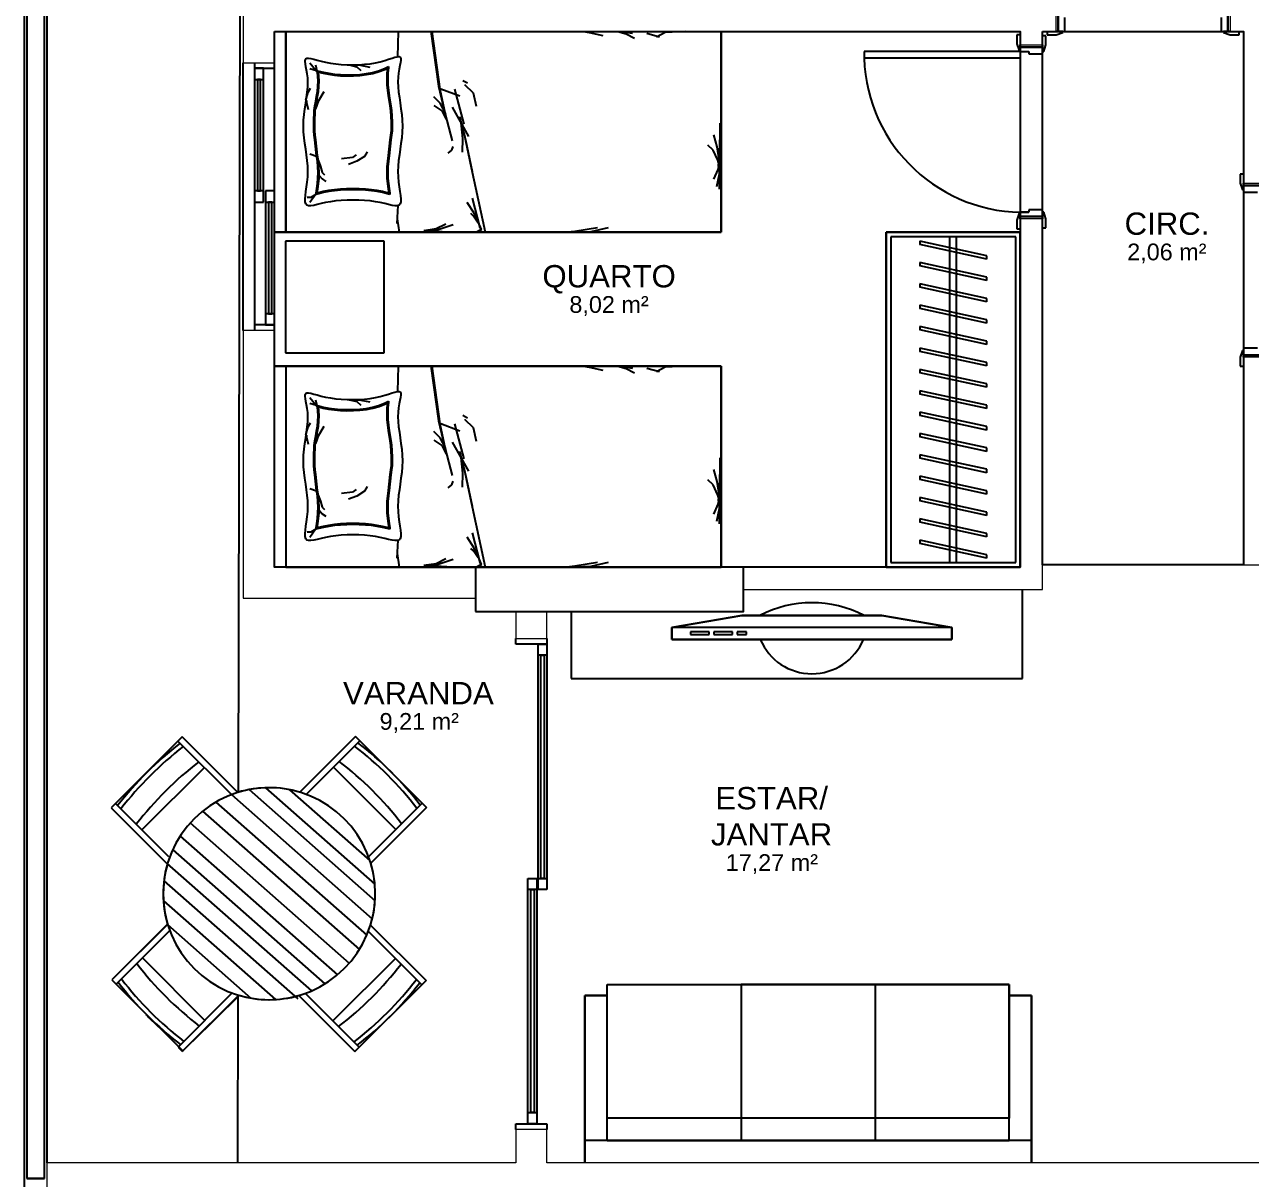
# Model space of a CAD drawing. Header units: centimetres. Extents: x -10.6 to 24.4, y 0 to 16.9.
# Drawn here: x 0 to 5.49, y 8.37 to 13.54 of the extents above; entities that cross this region are included whole.
import ezdxf

# ---------------------------------------------------------------- set-up
doc = ezdxf.new("R2010")
doc.units = ezdxf.units.CM
for name, color, linetype in [('LANG-CAMA', 9, 'Continuous'), ('LANG-PAREDE', 3, 'Continuous'), ('LANG-PILAR', 31, 'Continuous')]:
    doc.layers.add(name, color=color, linetype=linetype)
doc.styles.add('Arial', font='arial.ttf', dxfattribs={"height": 7.5})
doc.styles.add('Arial_1', font='arial.ttf', dxfattribs={"height": 10})

msp = doc.modelspace()

# ---------------------------------------------------------------- linework, layer by layer
for p, q in [((0, 1), (0, 15.74)), ((0.01, 15.73), (0.01, 8.37)), ((0.09, 8.37), (0.09, 15.65)), ((0.1, 15.64), (0.1, 8.44)), ((0.9693, 15.64), (0.9572, 10.1003)), ((4.63, 13.61), (4.63, 13.51)), ((4.63, 13.51), (4.63, 13.61)), ((4.66, 13.51), (4.66, 13.572)), ((5.36, 13.572), (5.36, 13.51)), ((5.39, 13.51), (5.39, 13.61)), ((5.39, 13.61), (5.39, 13.51)), ((1.17, 13.51), (1.17, 12.61)), ((1.6721, 13.3967), (1.6756, 13.51)), ((1.8194, 13.51), (1.8537, 13.2646)), ((1.8243, 13.51), (1.8603, 13.2514)), ((2.5029, 13.51), (2.5295, 13.505)), ((2.6574, 13.51), (2.6945, 13.4999)), ((2.6726, 13.51), (2.7231, 13.5016)), ((2.9618, 13.51), (2.8689, 13.505)), ((3.12, 13.51), (3.12, 12.61)), ((3.12, 12.61), (3.12, 13.51)), ((3.12, 12.61), (3.12, 13.51)), ((4.58, 13.51), (4.58, 13.495)), ((4.65, 13.51), (4.62, 13.51)), ((4.62, 13.51), (4.63, 13.51)), ((4.63, 13.51), (4.66, 13.51)), ((4.65, 13.505), (4.65, 13.51)), ((5.36, 13.51), (5.39, 13.51)), ((5.4, 13.51), (5.37, 13.51)), ((5.37, 13.51), (5.37, 13.505)), ((5.39, 13.51), (5.4, 13.51)), ((5.44, 13.495), (5.44, 13.51)), ((2.5295, 13.505), (2.5901, 13.4915)), ((2.6945, 13.4999), (2.7315, 13.4797)), ((2.7867, 13.5016), (2.8439, 13.4864)), ((2.8689, 13.505), (2.8301, 13.4848)), ((4.46, 13.495), (4.445, 13.495)), ((4.445, 13.495), (4.445, 13.455)), ((4.445, 13.455), (4.455, 13.425)), ((4.575, 13.49), (4.56, 13.49)), ((4.575, 13.45), (4.575, 13.49)), ((4.58, 13.495), (4.62, 13.495)), ((4.62, 13.495), (4.65, 13.505)), ((5.37, 13.505), (5.4, 13.495)), ((5.4, 13.495), (5.44, 13.495)), ((3.76, 13.42), (3.76, 13.39)), ((4.46, 13.42), (3.76, 13.42)), ((4.455, 13.425), (4.46, 13.425)), ((4.46, 13.425), (4.46, 13.45)), ((4.46, 13.45), (4.46, 13.44)), ((4.46, 13.44), (4.46, 13.42)), ((4.56, 13.44), (4.46, 13.44)), ((4.46, 13.44), (4.56, 13.44)), ((4.46, 13.42), (4.46, 13.39)), ((4.46, 13.42), (4.498, 13.42)), ((4.498, 13.42), (4.498, 13.41)), ((4.498, 13.41), (4.56, 13.41)), ((4.56, 13.45), (4.56, 13.42)), ((4.56, 13.44), (4.56, 13.45)), ((4.56, 13.41), (4.56, 13.44)), ((4.56, 13.42), (4.565, 13.42)), ((4.565, 13.42), (4.575, 13.45)), ((0.98, 12.17), (0.98, 13.37)), ((1.03, 13.37), (1.03, 13.345)), ((1.07, 13.345), (1.03, 13.345)), ((1.03, 13.345), (1.03, 13.295)), ((1.03, 13.345), (1.12, 13.345)), ((1.07, 13.295), (1.07, 13.345)), ((1.12, 13.345), (1.12, 13.37)), ((1.12, 12.795), (1.12, 13.345)), ((1.2568, 13.3747), (1.257, 13.3825)), ((1.2582, 13.3644), (1.2568, 13.3747)), ((1.257, 13.3825), (1.2595, 13.3876)), ((1.2607, 13.3517), (1.2582, 13.3644)), ((1.2595, 13.3876), (1.2646, 13.3901)), ((1.2637, 13.337), (1.2607, 13.3517)), ((1.2646, 13.3901), (1.2725, 13.3902)), ((1.2725, 13.3902), (1.283, 13.3884)), ((1.3114, 13.3281), (1.2783, 13.3684)), ((1.283, 13.3884), (1.296, 13.3851)), ((1.296, 13.3851), (1.3113, 13.381)), ((1.3122, 13.3261), (1.3042, 13.3583)), ((1.3113, 13.381), (1.3289, 13.3763)), ((1.3289, 13.3763), (1.3486, 13.3717)), ((1.3486, 13.3717), (1.3703, 13.3675)), ((1.3703, 13.3675), (1.3938, 13.3642)), ((1.3938, 13.3642), (1.4187, 13.3619)), ((1.4187, 13.3619), (1.4446, 13.3605)), ((1.4446, 13.3605), (1.471, 13.3602)), ((1.4537, 13.3598), (1.4969, 13.3598)), ((1.4552, 13.3598), (1.4883, 13.3511)), ((1.471, 13.3602), (1.4974, 13.3608)), ((1.4883, 13.3511), (1.507, 13.3353)), ((1.4969, 13.3598), (1.5472, 13.3497)), ((1.4974, 13.3608), (1.5233, 13.3626)), ((1.5233, 13.3626), (1.5482, 13.3654)), ((1.5482, 13.3654), (1.5717, 13.3692)), ((1.5717, 13.3692), (1.5934, 13.3741)), ((1.5862, 13.3341), (1.6116, 13.3439)), ((1.5934, 13.3741), (1.6131, 13.3796)), ((1.6116, 13.3439), (1.6308, 13.3531)), ((1.6131, 13.3796), (1.6307, 13.3851)), ((1.6134, 13.3397), (1.6252, 13.3453)), ((1.6252, 13.3453), (1.623, 13.3229)), ((1.63, 13.3469), (1.6276, 13.3226)), ((1.6308, 13.3531), (1.63, 13.3469)), ((1.6307, 13.3851), (1.646, 13.3901)), ((1.646, 13.3901), (1.659, 13.3941)), ((1.659, 13.3941), (1.6695, 13.3966)), ((1.6695, 13.3966), (1.6774, 13.3969)), ((1.6774, 13.3969), (1.6825, 13.3946)), ((1.6813, 13.3568), (1.6783, 13.3412)), ((1.6838, 13.3701), (1.6813, 13.3568)), ((1.6825, 13.3946), (1.685, 13.3893)), ((1.6852, 13.3811), (1.6838, 13.3701)), ((1.685, 13.3893), (1.6852, 13.3811)), ((4.46, 13.39), (3.76, 13.39)), ((1.03, 13.295), (1.07, 13.295)), ((1.03, 13.295), (1.03, 12.795)), ((1.043, 13.295), (1.043, 12.795)), ((1.057, 13.295), (1.043, 13.295)), ((1.057, 12.795), (1.057, 13.295)), ((1.07, 12.795), (1.07, 13.295)), ((1.2665, 13.3203), (1.2637, 13.337)), ((1.2687, 13.3018), (1.2665, 13.3203)), ((1.2695, 13.2817), (1.2687, 13.3018)), ((1.3085, 13.3339), (1.2783, 13.3425)), ((1.311, 13.3337), (1.3178, 13.3319)), ((1.3118, 13.3294), (1.311, 13.3337)), ((1.3143, 13.3092), (1.3122, 13.3261)), ((1.3154, 13.2869), (1.3143, 13.3092)), ((1.3167, 13.3274), (1.338, 13.3224)), ((1.3189, 13.3096), (1.3167, 13.3274)), ((1.3178, 13.3319), (1.339, 13.3269)), ((1.3199, 13.2869), (1.3189, 13.3096)), ((1.338, 13.3224), (1.362, 13.3178)), ((1.339, 13.3269), (1.3628, 13.3223)), ((1.362, 13.3178), (1.3881, 13.3142)), ((1.3628, 13.3223), (1.3886, 13.3187)), ((1.3881, 13.3142), (1.4155, 13.3117)), ((1.3886, 13.3187), (1.4158, 13.3163)), ((1.4155, 13.3117), (1.4439, 13.3106)), ((1.4158, 13.3163), (1.4439, 13.3152)), ((1.4439, 13.3152), (1.4727, 13.3154)), ((1.4439, 13.3106), (1.4728, 13.3109)), ((1.4727, 13.3154), (1.5016, 13.3173)), ((1.4728, 13.3109), (1.5021, 13.3127)), ((1.5016, 13.3173), (1.5305, 13.3208)), ((1.5021, 13.3127), (1.5312, 13.3163)), ((1.5305, 13.3208), (1.5588, 13.3264)), ((1.5312, 13.3163), (1.5599, 13.3219)), ((1.5588, 13.3264), (1.5862, 13.3341)), ((1.5599, 13.3219), (1.5877, 13.3297)), ((1.5877, 13.3297), (1.6134, 13.3397)), ((1.623, 13.3229), (1.6221, 13.297)), ((1.6221, 13.297), (1.6231, 13.2708)), ((1.6276, 13.3226), (1.6266, 13.297)), ((1.6266, 13.297), (1.6276, 13.2712)), ((1.6733, 13.3043), (1.6725, 13.2835)), ((1.6755, 13.3236), (1.6733, 13.3043)), ((1.6783, 13.3412), (1.6755, 13.3236)), ((1.9639, 13.2908), (1.9841, 13.2791)), ((1.2596, 13.2016), (1.2711, 13.2376)), ((1.2632, 13.2137), (1.2664, 13.2375)), ((1.2664, 13.2375), (1.2687, 13.2602)), ((1.2687, 13.2602), (1.2695, 13.2817)), ((1.2711, 13.2376), (1.2812, 13.2563)), ((1.3083, 13.2191), (1.3118, 13.2413)), ((1.3118, 13.2413), (1.3143, 13.264)), ((1.3129, 13.2184), (1.3163, 13.2407)), ((1.3143, 13.264), (1.3154, 13.2869)), ((1.3163, 13.2407), (1.3189, 13.2636)), ((1.3186, 13.2002), (1.3416, 13.2405)), ((1.3189, 13.2636), (1.3199, 13.2869)), ((1.6231, 13.2708), (1.6256, 13.2456)), ((1.6256, 13.2456), (1.6291, 13.2214)), ((1.6276, 13.2712), (1.6302, 13.2461)), ((1.6302, 13.2461), (1.6336, 13.2221)), ((1.6725, 13.2835), (1.6733, 13.2614)), ((1.6733, 13.2614), (1.6756, 13.2382)), ((1.6756, 13.2382), (1.6788, 13.2141)), ((1.8537, 13.2646), (1.8867, 13.1259)), ((1.8603, 13.2514), (1.8845, 13.1391)), ((1.8643, 13.2531), (1.9499, 13.2209)), ((1.9263, 13.2515), (1.9682, 13.0951)), ((1.9707, 13.2723), (2.0094, 13.2353)), ((2.0094, 13.2353), (2.0229, 13.1747)), ((1.2558, 13.1637), (1.2595, 13.189)), ((1.2595, 13.189), (1.2632, 13.2137)), ((1.2625, 13.2002), (1.2625, 13.1916)), ((1.2625, 13.1916), (1.2697, 13.16)), ((1.301, 13.176), (1.3046, 13.1974)), ((1.3042, 13.1628), (1.3186, 13.2002)), ((1.3046, 13.1974), (1.3083, 13.2191)), ((1.3055, 13.1753), (1.3091, 13.1966)), ((1.3091, 13.1966), (1.3129, 13.2184)), ((1.6291, 13.2214), (1.6365, 13.1761)), ((1.6336, 13.2221), (1.641, 13.1767)), ((1.6788, 13.2141), (1.6825, 13.1893)), ((1.6825, 13.1893), (1.6862, 13.1638)), ((1.8612, 13.1882), (1.8326, 13.2168)), ((1.8865, 13.1411), (1.8612, 13.1882)), ((1.2502, 13.1118), (1.2525, 13.1379)), ((1.2525, 13.1379), (1.2558, 13.1637)), ((1.2959, 13.1041), (1.298, 13.1552)), ((1.298, 13.1552), (1.301, 13.176)), ((1.3005, 13.1038), (1.3025, 13.1547)), ((1.3025, 13.1547), (1.3055, 13.1753)), ((1.6365, 13.1761), (1.6395, 13.1549)), ((1.6395, 13.1549), (1.6415, 13.1039)), ((1.641, 13.1767), (1.644, 13.1555)), ((1.644, 13.1555), (1.6461, 13.1042)), ((1.6862, 13.1638), (1.6895, 13.1379)), ((1.6895, 13.1379), (1.6918, 13.1118)), ((1.8713, 13.1545), (1.8343, 13.1781)), ((1.8898, 13.1175), (1.8713, 13.1545)), ((1.8845, 13.1391), (1.9153, 13.0202)), ((1.9153, 13.1702), (1.9886, 13.0395)), ((1.9484, 13.1292), (1.9748, 13.0235)), ((1.2494, 13.0856), (1.2502, 13.1118)), ((1.2502, 13.0594), (1.2494, 13.0856)), ((1.2952, 13.0847), (1.2959, 13.1041)), ((1.2959, 13.0652), (1.2952, 13.0847)), ((1.2998, 13.0847), (1.3005, 13.1038)), ((1.3005, 13.0655), (1.2998, 13.0847)), ((1.6415, 13.1039), (1.6422, 13.0847)), ((1.6422, 13.0847), (1.6415, 13.0655)), ((1.6461, 13.1042), (1.6468, 13.0847)), ((1.6468, 13.0847), (1.6461, 13.0652)), ((1.6918, 13.1118), (1.6926, 13.0856)), ((1.6926, 13.0856), (1.6918, 13.0594)), ((1.9521, 13.1148), (1.9622, 13.0306)), ((3.109, 12.9052), (3.12, 13.0952)), ((3.1134, 12.8038), (3.1156, 13.0996)), ((1.2525, 13.0334), (1.2502, 13.0594)), ((1.2558, 13.0076), (1.2525, 13.0334)), ((1.298, 13.0449), (1.2959, 13.0652)), ((1.301, 13.0236), (1.298, 13.0449)), ((1.3025, 13.0454), (1.3005, 13.0655)), ((1.3084, 12.9527), (1.301, 13.0236)), ((1.3055, 13.0243), (1.3025, 13.0454)), ((1.3129, 12.9534), (1.3055, 13.0243)), ((1.6365, 13.0243), (1.6291, 12.9534)), ((1.641, 13.0236), (1.6336, 12.9527)), ((1.6395, 13.0454), (1.6365, 13.0243)), ((1.6415, 13.0655), (1.6395, 13.0454)), ((1.644, 13.0449), (1.641, 13.0236)), ((1.6461, 13.0652), (1.644, 13.0449)), ((1.6895, 13.0334), (1.6862, 13.0076)), ((1.6918, 13.0594), (1.6895, 13.0334)), ((1.9622, 13.0306), (1.9606, 12.9684)), ((1.9682, 13.0566), (2.0012, 12.9003)), ((1.9748, 13.0235), (2.0056, 12.8826)), ((3.103, 12.9932), (3.0871, 13.0471)), ((1.2595, 12.9819), (1.2558, 13.0076)), ((1.2632, 12.9565), (1.2595, 12.9819)), ((1.3085, 12.9496), (1.2783, 12.9597)), ((1.5343, 12.9712), (1.5228, 12.9496)), ((1.6825, 12.9819), (1.6788, 12.9565)), ((1.6862, 13.0076), (1.6825, 12.9819)), ((1.9117, 12.9778), (1.8966, 12.9643)), ((1.9185, 12.9946), (1.9117, 12.9778)), ((3.0845, 12.9781), (3.0601, 13)), ((3.1047, 12.9327), (3.0845, 12.9781)), ((3.1115, 12.9343), (3.103, 12.9932)), ((1.2664, 12.9314), (1.2632, 12.9565)), ((1.2687, 12.9065), (1.2664, 12.9314)), ((1.2695, 12.8821), (1.2687, 12.9065)), ((1.3118, 12.9287), (1.3084, 12.9527)), ((1.3144, 12.9037), (1.3118, 12.9287)), ((1.3164, 12.9292), (1.3129, 12.9534)), ((1.3157, 12.9324), (1.3257, 12.9051)), ((1.3189, 12.904), (1.3164, 12.9292)), ((1.3199, 12.8779), (1.3189, 12.904)), ((1.3257, 12.9051), (1.3329, 12.8778)), ((1.4696, 12.9453), (1.4192, 12.9396)), ((1.4883, 12.9281), (1.4509, 12.9137)), ((1.4854, 12.9568), (1.4696, 12.9453)), ((1.5228, 12.9496), (1.4883, 12.9281)), ((1.6231, 12.904), (1.6221, 12.8779)), ((1.6256, 12.9292), (1.6231, 12.904)), ((1.6291, 12.9534), (1.6256, 12.9292)), ((1.6302, 12.9287), (1.6276, 12.9037)), ((1.6336, 12.9527), (1.6302, 12.9287)), ((1.6733, 12.9065), (1.6725, 12.8821)), ((1.6756, 12.9314), (1.6733, 12.9065)), ((1.6788, 12.9565), (1.6756, 12.9314)), ((3.1131, 12.9075), (3.1047, 12.9327)), ((3.1114, 12.9128), (3.1047, 12.8913)), ((3.1131, 12.9075), (3.1115, 12.8711)), ((1.2665, 12.8349), (1.2687, 12.8581)), ((1.2687, 12.8581), (1.2695, 12.8821)), ((1.312, 12.8279), (1.3144, 12.8522)), ((1.3154, 12.8778), (1.3144, 12.9037)), ((1.3144, 12.8522), (1.3154, 12.8778)), ((1.3166, 12.8273), (1.319, 12.8519)), ((1.319, 12.8519), (1.3199, 12.8779)), ((1.32, 12.8648), (1.3329, 12.849)), ((1.3329, 12.8778), (1.343, 12.8677)), ((1.3329, 12.849), (1.3502, 12.8375)), ((1.6221, 12.8779), (1.623, 12.8519)), ((1.623, 12.8519), (1.6254, 12.8273)), ((1.6276, 12.9037), (1.6266, 12.8778)), ((1.6266, 12.8778), (1.6276, 12.8522)), ((1.6276, 12.8522), (1.63, 12.8279)), ((1.6725, 12.8821), (1.6733, 12.8581)), ((1.6733, 12.8581), (1.6755, 12.8349)), ((2.0012, 12.9003), (2.0633, 12.61)), ((3.1047, 12.8913), (3.0862, 12.8475)), ((3.1115, 12.8711), (3.0997, 12.8138)), ((5.46, 12.87), (5.445, 12.87)), ((5.445, 12.87), (5.445, 12.83)), ((1.07, 12.795), (1.03, 12.795)), ((1.03, 12.795), (1.03, 12.745)), ((1.043, 12.795), (1.057, 12.795)), ((1.07, 12.745), (1.07, 12.795)), ((1.12, 12.795), (1.08, 12.795)), ((1.08, 12.795), (1.08, 12.745)), ((1.12, 12.745), (1.12, 12.795)), ((1.2607, 12.7927), (1.2637, 12.813)), ((1.2637, 12.813), (1.2665, 12.8349)), ((1.306, 12.7856), (1.309, 12.8055)), ((1.309, 12.8055), (1.312, 12.8279)), ((1.3107, 12.7856), (1.3136, 12.8049)), ((1.3136, 12.8049), (1.3166, 12.8273)), ((1.362, 12.7966), (1.3382, 12.792)), ((1.3879, 12.8002), (1.362, 12.7966)), ((1.3885, 12.7957), (1.3628, 12.7921)), ((1.415, 12.8028), (1.3879, 12.8002)), ((1.4153, 12.7982), (1.3885, 12.7957)), ((1.4428, 12.8043), (1.415, 12.8028)), ((1.443, 12.7997), (1.4153, 12.7982)), ((1.471, 12.8048), (1.4428, 12.8043)), ((1.471, 12.8002), (1.443, 12.7997)), ((1.4992, 12.8043), (1.471, 12.8048)), ((1.499, 12.7997), (1.471, 12.8002)), ((1.5267, 12.7982), (1.499, 12.7997)), ((1.527, 12.8028), (1.4992, 12.8043)), ((1.5535, 12.7957), (1.5267, 12.7982)), ((1.5541, 12.8002), (1.527, 12.8028)), ((1.5792, 12.7921), (1.5535, 12.7957)), ((1.58, 12.7966), (1.5541, 12.8002)), ((1.6038, 12.792), (1.58, 12.7966)), ((1.6254, 12.8273), (1.6284, 12.8049)), ((1.6284, 12.8049), (1.6313, 12.7856)), ((1.63, 12.8279), (1.633, 12.8055)), ((1.633, 12.8055), (1.636, 12.7856)), ((1.6755, 12.8349), (1.6783, 12.813)), ((1.6783, 12.813), (1.6813, 12.7927)), ((5.445, 12.83), (5.455, 12.8)), ((5.455, 12.8), (5.46, 12.8)), ((5.46, 12.8), (5.46, 12.83)), ((5.46, 12.83), (5.46, 12.82)), ((5.56, 12.82), (5.46, 12.82)), ((5.46, 12.82), (5.46, 12.79)), ((5.46, 12.82), (5.56, 12.82)), ((1.03, 12.745), (1.07, 12.745)), ((1.03, 12.745), (1.03, 12.195)), ((1.08, 12.745), (1.12, 12.745)), ((1.08, 12.745), (1.08, 12.245)), ((1.093, 12.745), (1.093, 12.245)), ((1.107, 12.745), (1.093, 12.745)), ((1.107, 12.245), (1.107, 12.745)), ((1.12, 12.245), (1.12, 12.745)), ((1.2568, 12.7589), (1.2582, 12.7746)), ((1.257, 12.7462), (1.2568, 12.7589)), ((1.2595, 12.7368), (1.257, 12.7462)), ((1.2582, 12.7746), (1.2607, 12.7927)), ((1.2826, 12.7657), (1.2653, 12.7657)), ((1.3042, 12.7815), (1.2783, 12.7427)), ((1.3052, 12.7798), (1.2826, 12.7657)), ((1.3184, 12.7828), (1.3047, 12.7795)), ((1.3052, 12.7798), (1.306, 12.7856)), ((1.3173, 12.7872), (1.3107, 12.7856)), ((1.3382, 12.792), (1.3173, 12.7872)), ((1.3392, 12.7875), (1.3184, 12.7828)), ((1.3486, 12.7427), (1.3289, 12.7382)), ((1.3628, 12.7921), (1.3392, 12.7875)), ((1.3703, 12.7469), (1.3486, 12.7427)), ((1.3938, 12.7502), (1.3703, 12.7469)), ((1.4187, 12.7525), (1.3938, 12.7502)), ((1.4446, 12.754), (1.4187, 12.7525)), ((1.471, 12.7544), (1.4446, 12.754)), ((1.4974, 12.754), (1.471, 12.7544)), ((1.5233, 12.7525), (1.4974, 12.754)), ((1.5482, 12.7502), (1.5233, 12.7525)), ((1.5717, 12.7469), (1.5482, 12.7502)), ((1.5934, 12.7427), (1.5717, 12.7469)), ((1.6028, 12.7875), (1.5792, 12.7921)), ((1.6131, 12.7382), (1.5934, 12.7427)), ((1.6236, 12.7828), (1.6028, 12.7875)), ((1.6247, 12.7872), (1.6038, 12.792)), ((1.6368, 12.7796), (1.6236, 12.7828)), ((1.6313, 12.7856), (1.6247, 12.7872)), ((1.636, 12.7856), (1.6368, 12.7796)), ((1.6813, 12.7927), (1.6838, 12.7746)), ((1.685, 12.7462), (1.6825, 12.7368)), ((1.6838, 12.7746), (1.6852, 12.7589)), ((1.6852, 12.7589), (1.685, 12.7462)), ((2.0144, 12.6952), (1.9824, 12.744)), ((2.0056, 12.7626), (2.0387, 12.6306)), ((5.46, 12.79), (5.522, 12.79)), ((1.2646, 12.731), (1.2595, 12.7368)), ((1.2725, 12.7285), (1.2646, 12.731)), ((1.283, 12.7285), (1.2725, 12.7285)), ((1.296, 12.7305), (1.283, 12.7285)), ((1.3113, 12.7339), (1.296, 12.7305)), ((1.3289, 12.7382), (1.3113, 12.7339)), ((1.6307, 12.7339), (1.6131, 12.7382)), ((1.646, 12.7305), (1.6307, 12.7339)), ((1.659, 12.7285), (1.646, 12.7305)), ((1.6695, 12.7285), (1.659, 12.7285)), ((1.6774, 12.731), (1.6695, 12.7285)), ((1.6697, 12.65), (1.6729, 12.7296)), ((1.6825, 12.7368), (1.6774, 12.731)), ((2.0111, 12.6818), (1.9993, 12.6935)), ((2.0346, 12.6515), (2.0144, 12.6952)), ((4.455, 12.695), (4.445, 12.665)), ((4.46, 12.695), (4.455, 12.695)), ((4.46, 12.7), (4.46, 12.68)), ((4.498, 12.7), (4.46, 12.7)), ((4.46, 12.67), (4.46, 12.695)), ((4.56, 12.71), (4.498, 12.71)), ((4.498, 12.71), (4.498, 12.7)), ((4.56, 12.68), (4.56, 12.71)), ((4.565, 12.7), (4.56, 12.7)), ((4.56, 12.7), (4.56, 12.67)), ((4.575, 12.67), (4.565, 12.7)), ((1.6801, 12.61), (1.6708, 12.6702)), ((1.8444, 12.6262), (1.8865, 12.6481)), ((1.8477, 12.6212), (1.9201, 12.6447)), ((2.0313, 12.6515), (2.0111, 12.6818)), ((2.0365, 12.6438), (2.0453, 12.6218)), ((2.0387, 12.6306), (2.0475, 12.6218)), ((2.4647, 12.615), (2.5661, 12.6319)), ((2.5375, 12.6134), (2.6149, 12.6319)), ((4.445, 12.665), (4.445, 12.625)), ((4.46, 12.68), (4.56, 12.68)), ((4.46, 12.68), (4.46, 12.67)), ((4.56, 12.68), (4.46, 12.68)), ((4.56, 12.67), (4.56, 12.68)), ((4.56, 12.63), (4.575, 12.63)), ((4.575, 12.63), (4.575, 12.67)), ((3.12, 12.61), (1.12, 12.61)), ((1.12, 12.61), (3.12, 12.61)), ((1.12, 12.61), (3.12, 12.61)), ((1.7888, 12.6178), (1.8444, 12.6262)), ((1.8911, 12.6107), (1.7898, 12.6173)), ((1.7989, 12.6178), (1.8477, 12.6212)), ((1.935, 12.61), (1.8911, 12.6107)), ((2.0453, 12.6218), (2.0237, 12.61)), ((2.0475, 12.6218), (2.0318, 12.61)), ((2.4176, 12.61), (2.4647, 12.615)), ((2.4328, 12.61), (2.5375, 12.6134)), ((3.86, 12.61), (4.46, 12.61)), ((3.86, 11.11), (3.86, 12.61)), ((4.46, 12.61), (3.86, 12.61)), ((3.86, 12.61), (3.86, 11.11)), ((3.86, 12.61), (3.86, 11.11)), ((4.46, 12.61), (3.86, 12.61)), ((3.88, 12.59), (3.88, 11.13)), ((4.44, 12.59), (3.88, 12.59)), ((4.145, 11.13), (4.145, 12.59)), ((4.175, 11.13), (4.175, 12.59)), ((4.44, 11.13), (4.44, 12.59)), ((4.445, 12.625), (4.46, 12.625)), ((4.46, 12.61), (4.46, 11.11)), ((4.46, 11.11), (4.46, 12.61)), ((4.46, 11.11), (4.46, 12.61)), ((1.6109, 12.57), (1.1691, 12.57)), ((1.1691, 12.57), (1.1691, 12.07)), ((1.6109, 12.07), (1.6109, 12.57)), ((4.01, 12.57), (4.01, 12.555)), ((4.31, 12.505), (4.01, 12.57)), ((4.31, 12.4897), (4.01, 12.555)), ((4.01, 12.4743), (4.01, 12.4593)), ((4.31, 12.4093), (4.01, 12.4743)), ((4.31, 12.4897), (4.31, 12.505)), ((4.31, 12.3939), (4.01, 12.4593)), ((4.01, 12.3786), (4.01, 12.3636)), ((4.31, 12.3136), (4.01, 12.3786)), ((4.31, 12.2982), (4.01, 12.3636)), ((4.31, 12.3939), (4.31, 12.4093)), ((4.31, 12.2982), (4.31, 12.3136)), ((1.12, 12.245), (1.08, 12.245)), ((1.08, 12.245), (1.08, 12.195)), ((1.093, 12.245), (1.107, 12.245)), ((1.12, 12.195), (1.12, 12.245)), ((4.01, 12.2829), (4.01, 12.2679)), ((4.31, 12.2179), (4.01, 12.2829)), ((4.31, 12.2025), (4.01, 12.2679)), ((1.12, 12.195), (1.03, 12.195)), ((1.03, 12.195), (1.03, 12.17)), ((1.08, 12.195), (1.12, 12.195)), ((1.12, 12.17), (1.12, 12.195)), ((4.31, 12.2025), (4.31, 12.2179)), ((4.01, 12.1871), (4.01, 12.1721)), ((4.31, 12.1221), (4.01, 12.1871)), ((4.31, 12.1068), (4.01, 12.1721)), ((4.01, 12.0914), (4.01, 12.0764)), ((4.31, 12.0264), (4.01, 12.0914)), ((4.31, 12.1068), (4.31, 12.1221)), ((5.522, 12.09), (5.46, 12.09)), ((5.46, 12.09), (5.46, 12.06)), ((1.1691, 12.07), (1.6109, 12.07)), ((4.31, 12.0111), (4.01, 12.0764)), ((4.31, 12.0111), (4.31, 12.0264)), ((5.455, 12.08), (5.445, 12.05)), ((5.445, 12.05), (5.445, 12.01)), ((5.46, 12.08), (5.455, 12.08)), ((5.46, 12.05), (5.46, 12.08)), ((5.46, 12.06), (5.56, 12.06)), ((5.56, 12.06), (5.46, 12.06)), ((5.46, 12.06), (5.46, 12.05)), ((1.12, 12.01), (3.12, 12.01)), ((3.12, 12.01), (1.12, 12.01)), ((3.12, 12.01), (1.12, 12.01)), ((1.17, 12.01), (1.17, 11.11)), ((1.6721, 11.8967), (1.6756, 12.01)), ((1.8194, 12.01), (1.8537, 11.7646)), ((1.8243, 12.01), (1.8603, 11.7514)), ((2.5029, 12.01), (2.5295, 12.005)), ((2.5295, 12.005), (2.5901, 11.9915)), ((2.6574, 12.01), (2.6945, 11.9999)), ((2.6726, 12.01), (2.7231, 12.0016)), ((2.6945, 11.9999), (2.7315, 11.9797)), ((2.7867, 12.0016), (2.8439, 11.9864)), ((2.8689, 12.005), (2.8301, 11.9848)), ((2.9618, 12.01), (2.8689, 12.005)), ((3.12, 12.01), (3.12, 11.11)), ((3.12, 11.11), (3.12, 12.01)), ((3.12, 11.11), (3.12, 12.01)), ((4.01, 11.9957), (4.01, 11.9807)), ((4.31, 11.9307), (4.01, 11.9957)), ((4.31, 11.9154), (4.01, 11.9807)), ((5.445, 12.01), (5.46, 12.01)), ((4.31, 11.9154), (4.31, 11.9307)), ((1.2568, 11.8747), (1.257, 11.8825)), ((1.2582, 11.8644), (1.2568, 11.8747)), ((1.257, 11.8825), (1.2595, 11.8876)), ((1.2607, 11.8517), (1.2582, 11.8644)), ((1.2595, 11.8876), (1.2646, 11.8901)), ((1.2646, 11.8901), (1.2725, 11.8902)), ((1.2725, 11.8902), (1.283, 11.8884)), ((1.3114, 11.8281), (1.2783, 11.8684)), ((1.283, 11.8884), (1.296, 11.8851)), ((1.296, 11.8851), (1.3113, 11.881)), ((1.3113, 11.881), (1.3289, 11.8763)), ((1.3289, 11.8763), (1.3486, 11.8717)), ((1.3486, 11.8717), (1.3703, 11.8675)), ((1.3703, 11.8675), (1.3938, 11.8642)), ((1.3938, 11.8642), (1.4187, 11.8619)), ((1.4187, 11.8619), (1.4446, 11.8605)), ((1.471, 11.8602), (1.4974, 11.8608)), ((1.4974, 11.8608), (1.5233, 11.8626)), ((1.5233, 11.8626), (1.5482, 11.8654)), ((1.5482, 11.8654), (1.5717, 11.8692)), ((1.5717, 11.8692), (1.5934, 11.8741)), ((1.5934, 11.8741), (1.6131, 11.8796)), ((1.6131, 11.8796), (1.6307, 11.8851)), ((1.6307, 11.8851), (1.646, 11.8901)), ((1.646, 11.8901), (1.659, 11.8941)), ((1.659, 11.8941), (1.6695, 11.8966)), ((1.6695, 11.8966), (1.6774, 11.8969)), ((1.6774, 11.8969), (1.6825, 11.8946)), ((1.6838, 11.8701), (1.6813, 11.8568)), ((1.6825, 11.8946), (1.685, 11.8893)), ((1.6852, 11.8811), (1.6838, 11.8701)), ((1.685, 11.8893), (1.6852, 11.8811)), ((4.01, 11.9), (4.01, 11.885)), ((4.31, 11.835), (4.01, 11.9)), ((4.31, 11.8196), (4.01, 11.885)), ((1.2637, 11.837), (1.2607, 11.8517)), ((1.2665, 11.8203), (1.2637, 11.837)), ((1.2687, 11.8018), (1.2665, 11.8203)), ((1.3085, 11.8339), (1.2783, 11.8425)), ((1.3122, 11.8261), (1.3042, 11.8583)), ((1.311, 11.8337), (1.3178, 11.8319)), ((1.3118, 11.8294), (1.311, 11.8337)), ((1.3143, 11.8092), (1.3122, 11.8261)), ((1.3154, 11.7869), (1.3143, 11.8092)), ((1.3167, 11.8274), (1.338, 11.8224)), ((1.3189, 11.8096), (1.3167, 11.8274)), ((1.3178, 11.8319), (1.339, 11.8269)), ((1.3199, 11.7869), (1.3189, 11.8096)), ((1.338, 11.8224), (1.362, 11.8178)), ((1.339, 11.8269), (1.3628, 11.8223)), ((1.362, 11.8178), (1.3881, 11.8142)), ((1.3628, 11.8223), (1.3886, 11.8187)), ((1.3881, 11.8142), (1.4155, 11.8117)), ((1.3886, 11.8187), (1.4158, 11.8163)), ((1.4155, 11.8117), (1.4439, 11.8106)), ((1.4158, 11.8163), (1.4439, 11.8152)), ((1.4439, 11.8152), (1.4727, 11.8154)), ((1.4439, 11.8106), (1.4728, 11.8109)), ((1.4446, 11.8605), (1.471, 11.8602)), ((1.4537, 11.8598), (1.4969, 11.8598)), ((1.4552, 11.8598), (1.4883, 11.8511)), ((1.4727, 11.8154), (1.5016, 11.8173)), ((1.4728, 11.8109), (1.5021, 11.8127)), ((1.4883, 11.8511), (1.507, 11.8353)), ((1.4969, 11.8598), (1.5472, 11.8497)), ((1.5016, 11.8173), (1.5305, 11.8208)), ((1.5021, 11.8127), (1.5312, 11.8163)), ((1.5305, 11.8208), (1.5588, 11.8264)), ((1.5312, 11.8163), (1.5599, 11.8219)), ((1.5588, 11.8264), (1.5862, 11.8341)), ((1.5599, 11.8219), (1.5877, 11.8297)), ((1.5862, 11.8341), (1.6116, 11.8439)), ((1.5877, 11.8297), (1.6134, 11.8397)), ((1.6116, 11.8439), (1.6308, 11.8531)), ((1.6134, 11.8397), (1.6252, 11.8453)), ((1.623, 11.8229), (1.6221, 11.797)), ((1.6252, 11.8453), (1.623, 11.8229)), ((1.6276, 11.8226), (1.6266, 11.797)), ((1.63, 11.8469), (1.6276, 11.8226)), ((1.6308, 11.8531), (1.63, 11.8469)), ((1.6755, 11.8236), (1.6733, 11.8043)), ((1.6783, 11.8412), (1.6755, 11.8236)), ((1.6813, 11.8568), (1.6783, 11.8412)), ((4.31, 11.8196), (4.31, 11.835)), ((1.2664, 11.7375), (1.2687, 11.7602)), ((1.2695, 11.7817), (1.2687, 11.8018)), ((1.2687, 11.7602), (1.2695, 11.7817)), ((1.2711, 11.7376), (1.2812, 11.7563)), ((1.3118, 11.7413), (1.3143, 11.764)), ((1.3143, 11.764), (1.3154, 11.7869)), ((1.3163, 11.7407), (1.3189, 11.7636)), ((1.3189, 11.7636), (1.3199, 11.7869)), ((1.6221, 11.797), (1.6231, 11.7708)), ((1.6231, 11.7708), (1.6256, 11.7456)), ((1.6266, 11.797), (1.6276, 11.7712)), ((1.6276, 11.7712), (1.6302, 11.7461)), ((1.6733, 11.8043), (1.6725, 11.7835)), ((1.6725, 11.7835), (1.6733, 11.7614)), ((1.6733, 11.7614), (1.6756, 11.7382)), ((1.8537, 11.7646), (1.8867, 11.6259)), ((1.8603, 11.7514), (1.8845, 11.6391)), ((1.8643, 11.7531), (1.9499, 11.7209)), ((1.9263, 11.7515), (1.9682, 11.5951)), ((1.9639, 11.7908), (1.9841, 11.7791)), ((1.9707, 11.7723), (2.0094, 11.7353)), ((4.01, 11.8043), (4.01, 11.7893)), ((4.31, 11.7393), (4.01, 11.8043)), ((4.31, 11.7239), (4.01, 11.7893)), ((1.2595, 11.689), (1.2632, 11.7137)), ((1.2596, 11.7016), (1.2711, 11.7376)), ((1.2625, 11.7002), (1.2625, 11.6916)), ((1.2632, 11.7137), (1.2664, 11.7375)), ((1.301, 11.676), (1.3046, 11.6974)), ((1.3042, 11.6628), (1.3186, 11.7002)), ((1.3046, 11.6974), (1.3083, 11.7191)), ((1.3055, 11.6753), (1.3091, 11.6966)), ((1.3083, 11.7191), (1.3118, 11.7413)), ((1.3091, 11.6966), (1.3129, 11.7184)), ((1.3129, 11.7184), (1.3163, 11.7407)), ((1.3186, 11.7002), (1.3416, 11.7405)), ((1.6256, 11.7456), (1.6291, 11.7214)), ((1.6291, 11.7214), (1.6365, 11.6761)), ((1.6302, 11.7461), (1.6336, 11.7221)), ((1.6336, 11.7221), (1.641, 11.6767)), ((1.6756, 11.7382), (1.6788, 11.7141)), ((1.6788, 11.7141), (1.6825, 11.6893)), ((1.8612, 11.6882), (1.8326, 11.7168)), ((2.0094, 11.7353), (2.0229, 11.6747)), ((4.01, 11.7086), (4.01, 11.6936)), ((4.31, 11.6436), (4.01, 11.7086)), ((4.31, 11.7239), (4.31, 11.7393)), ((1.2525, 11.6379), (1.2558, 11.6637)), ((1.2558, 11.6637), (1.2595, 11.689)), ((1.2625, 11.6916), (1.2697, 11.66)), ((1.2959, 11.6041), (1.298, 11.6552)), ((1.298, 11.6552), (1.301, 11.676)), ((1.3005, 11.6038), (1.3025, 11.6547)), ((1.3025, 11.6547), (1.3055, 11.6753)), ((1.6365, 11.6761), (1.6395, 11.6549)), ((1.6395, 11.6549), (1.6415, 11.6039)), ((1.641, 11.6767), (1.644, 11.6555)), ((1.644, 11.6555), (1.6461, 11.6042)), ((1.6825, 11.6893), (1.6862, 11.6638)), ((1.6862, 11.6638), (1.6895, 11.6379)), ((1.8713, 11.6545), (1.8343, 11.6781)), ((1.8865, 11.6411), (1.8612, 11.6882)), ((1.8898, 11.6175), (1.8713, 11.6545)), ((1.9153, 11.6702), (1.9886, 11.5395)), ((4.31, 11.6282), (4.01, 11.6936)), ((4.31, 11.6282), (4.31, 11.6436)), ((1.2494, 11.5856), (1.2502, 11.6118)), ((1.2502, 11.6118), (1.2525, 11.6379)), ((1.2952, 11.5847), (1.2959, 11.6041)), ((1.2998, 11.5847), (1.3005, 11.6038)), ((1.6415, 11.6039), (1.6422, 11.5847)), ((1.6461, 11.6042), (1.6468, 11.5847)), ((1.6895, 11.6379), (1.6918, 11.6118)), ((1.6918, 11.6118), (1.6926, 11.5856)), ((1.8845, 11.6391), (1.9153, 11.5202)), ((1.9484, 11.6292), (1.9748, 11.5235)), ((1.9521, 11.6148), (1.9622, 11.5306)), ((3.109, 11.4052), (3.12, 11.5952)), ((3.1134, 11.3038), (3.1156, 11.5996)), ((4.01, 11.6129), (4.01, 11.5979)), ((4.31, 11.5479), (4.01, 11.6129)), ((4.31, 11.5325), (4.01, 11.5979)), ((1.2502, 11.5594), (1.2494, 11.5856)), ((1.2525, 11.5334), (1.2502, 11.5594)), ((1.2558, 11.5076), (1.2525, 11.5334)), ((1.2959, 11.5652), (1.2952, 11.5847)), ((1.298, 11.5449), (1.2959, 11.5652)), ((1.301, 11.5236), (1.298, 11.5449)), ((1.3005, 11.5655), (1.2998, 11.5847)), ((1.3025, 11.5454), (1.3005, 11.5655)), ((1.3055, 11.5243), (1.3025, 11.5454)), ((1.6395, 11.5454), (1.6365, 11.5243)), ((1.6415, 11.5655), (1.6395, 11.5454)), ((1.644, 11.5449), (1.641, 11.5236)), ((1.6422, 11.5847), (1.6415, 11.5655)), ((1.6461, 11.5652), (1.644, 11.5449)), ((1.6468, 11.5847), (1.6461, 11.5652)), ((1.6895, 11.5334), (1.6862, 11.5076)), ((1.6918, 11.5594), (1.6895, 11.5334)), ((1.6926, 11.5856), (1.6918, 11.5594)), ((1.9682, 11.5566), (2.0012, 11.4003)), ((3.103, 11.4932), (3.0871, 11.5471)), ((4.31, 11.5325), (4.31, 11.5479)), ((1.2595, 11.4819), (1.2558, 11.5076)), ((1.2632, 11.4565), (1.2595, 11.4819)), ((1.3084, 11.4527), (1.301, 11.5236)), ((1.3129, 11.4534), (1.3055, 11.5243)), ((1.6365, 11.5243), (1.6291, 11.4534)), ((1.641, 11.5236), (1.6336, 11.4527)), ((1.6825, 11.4819), (1.6788, 11.4565)), ((1.6862, 11.5076), (1.6825, 11.4819)), ((1.9117, 11.4778), (1.8966, 11.4643)), ((1.9185, 11.4946), (1.9117, 11.4778)), ((1.9622, 11.5306), (1.9606, 11.4684)), ((1.9748, 11.5235), (2.0056, 11.3826)), ((3.0845, 11.4781), (3.0601, 11.5)), ((3.1047, 11.4327), (3.0845, 11.4781)), ((3.1115, 11.4343), (3.103, 11.4932)), ((4.01, 11.5171), (4.01, 11.5021)), ((4.31, 11.4521), (4.01, 11.5171)), ((4.31, 11.4368), (4.01, 11.5021)), ((1.2664, 11.4314), (1.2632, 11.4565)), ((1.2687, 11.4065), (1.2664, 11.4314)), ((1.3085, 11.4496), (1.2783, 11.4597)), ((1.3118, 11.4287), (1.3084, 11.4527)), ((1.3144, 11.4037), (1.3118, 11.4287)), ((1.3164, 11.4292), (1.3129, 11.4534)), ((1.3157, 11.4324), (1.3257, 11.4051)), ((1.3189, 11.404), (1.3164, 11.4292)), ((1.4696, 11.4453), (1.4192, 11.4396)), ((1.4883, 11.4281), (1.4509, 11.4137)), ((1.4854, 11.4568), (1.4696, 11.4453)), ((1.5228, 11.4496), (1.4883, 11.4281)), ((1.5343, 11.4712), (1.5228, 11.4496)), ((1.6256, 11.4292), (1.6231, 11.404)), ((1.6291, 11.4534), (1.6256, 11.4292)), ((1.6302, 11.4287), (1.6276, 11.4037)), ((1.6336, 11.4527), (1.6302, 11.4287)), ((1.6756, 11.4314), (1.6733, 11.4065)), ((1.6788, 11.4565), (1.6756, 11.4314)), ((3.1131, 11.4075), (3.1047, 11.4327)), ((4.01, 11.4214), (4.01, 11.4064)), ((4.31, 11.3564), (4.01, 11.4214)), ((4.31, 11.4368), (4.31, 11.4521)), ((1.2695, 11.3821), (1.2687, 11.4065)), ((1.2687, 11.3581), (1.2695, 11.3821)), ((1.3154, 11.3778), (1.3144, 11.4037)), ((1.3144, 11.3522), (1.3154, 11.3778)), ((1.3199, 11.3779), (1.3189, 11.404)), ((1.319, 11.3519), (1.3199, 11.3779)), ((1.3257, 11.4051), (1.3329, 11.3778)), ((1.3329, 11.3778), (1.343, 11.3677)), ((1.6231, 11.404), (1.6221, 11.3779)), ((1.6221, 11.3779), (1.623, 11.3519)), ((1.6276, 11.4037), (1.6266, 11.3778)), ((1.6266, 11.3778), (1.6276, 11.3522)), ((1.6733, 11.4065), (1.6725, 11.3821)), ((1.6725, 11.3821), (1.6733, 11.3581)), ((2.0012, 11.4003), (2.0633, 11.11)), ((3.1047, 11.3913), (3.0862, 11.3475)), ((3.1115, 11.3711), (3.0997, 11.3138)), ((3.1114, 11.4128), (3.1047, 11.3913)), ((3.1131, 11.4075), (3.1115, 11.3711)), ((4.31, 11.3411), (4.01, 11.4064)), ((1.2607, 11.2927), (1.2637, 11.313)), ((1.2637, 11.313), (1.2665, 11.3349)), ((1.2665, 11.3349), (1.2687, 11.3581)), ((1.309, 11.3055), (1.312, 11.3279)), ((1.312, 11.3279), (1.3144, 11.3522)), ((1.3136, 11.3049), (1.3166, 11.3273)), ((1.3166, 11.3273), (1.319, 11.3519)), ((1.32, 11.3648), (1.3329, 11.349)), ((1.3329, 11.349), (1.3502, 11.3375)), ((1.623, 11.3519), (1.6254, 11.3273)), ((1.6254, 11.3273), (1.6284, 11.3049)), ((1.6276, 11.3522), (1.63, 11.3279)), ((1.63, 11.3279), (1.633, 11.3055)), ((1.6733, 11.3581), (1.6755, 11.3349)), ((1.6755, 11.3349), (1.6783, 11.313)), ((1.6783, 11.313), (1.6813, 11.2927)), ((4.01, 11.3257), (4.01, 11.3107)), ((4.31, 11.2607), (4.01, 11.3257)), ((4.31, 11.3411), (4.31, 11.3564)), ((1.2568, 11.2589), (1.2582, 11.2746)), ((1.257, 11.2462), (1.2568, 11.2589)), ((1.2582, 11.2746), (1.2607, 11.2927)), ((1.2826, 11.2657), (1.2653, 11.2657)), ((1.3042, 11.2815), (1.2783, 11.2427)), ((1.3052, 11.2798), (1.2826, 11.2657)), ((1.3184, 11.2828), (1.3047, 11.2795)), ((1.3052, 11.2798), (1.306, 11.2856)), ((1.306, 11.2856), (1.309, 11.3055)), ((1.3107, 11.2856), (1.3136, 11.3049)), ((1.3173, 11.2872), (1.3107, 11.2856)), ((1.3382, 11.292), (1.3173, 11.2872)), ((1.3392, 11.2875), (1.3184, 11.2828)), ((1.362, 11.2966), (1.3382, 11.292)), ((1.3628, 11.2921), (1.3392, 11.2875)), ((1.3879, 11.3002), (1.362, 11.2966)), ((1.3885, 11.2957), (1.3628, 11.2921)), ((1.415, 11.3028), (1.3879, 11.3002)), ((1.4153, 11.2982), (1.3885, 11.2957)), ((1.4428, 11.3043), (1.415, 11.3028)), ((1.443, 11.2997), (1.4153, 11.2982)), ((1.471, 11.3048), (1.4428, 11.3043)), ((1.471, 11.3002), (1.443, 11.2997)), ((1.4992, 11.3043), (1.471, 11.3048)), ((1.499, 11.2997), (1.471, 11.3002)), ((1.5267, 11.2982), (1.499, 11.2997)), ((1.527, 11.3028), (1.4992, 11.3043)), ((1.5535, 11.2957), (1.5267, 11.2982)), ((1.5541, 11.3002), (1.527, 11.3028)), ((1.5792, 11.2921), (1.5535, 11.2957)), ((1.58, 11.2966), (1.5541, 11.3002)), ((1.6028, 11.2875), (1.5792, 11.2921)), ((1.6038, 11.292), (1.58, 11.2966)), ((1.6236, 11.2828), (1.6028, 11.2875)), ((1.6247, 11.2872), (1.6038, 11.292)), ((1.6368, 11.2796), (1.6236, 11.2828)), ((1.6313, 11.2856), (1.6247, 11.2872)), ((1.6284, 11.3049), (1.6313, 11.2856)), ((1.633, 11.3055), (1.636, 11.2856)), ((1.636, 11.2856), (1.6368, 11.2796)), ((1.6813, 11.2927), (1.6838, 11.2746)), ((1.6838, 11.2746), (1.6852, 11.2589)), ((1.6852, 11.2589), (1.685, 11.2462)), ((2.0056, 11.2626), (2.0387, 11.1306)), ((4.31, 11.2454), (4.01, 11.3107)), ((4.31, 11.2454), (4.31, 11.2607)), ((1.2595, 11.2368), (1.257, 11.2462)), ((1.2646, 11.231), (1.2595, 11.2368)), ((1.2725, 11.2285), (1.2646, 11.231)), ((1.283, 11.2285), (1.2725, 11.2285)), ((1.296, 11.2305), (1.283, 11.2285)), ((1.3113, 11.2339), (1.296, 11.2305)), ((1.3289, 11.2382), (1.3113, 11.2339)), ((1.3486, 11.2427), (1.3289, 11.2382)), ((1.3703, 11.2469), (1.3486, 11.2427)), ((1.3938, 11.2502), (1.3703, 11.2469)), ((1.4187, 11.2525), (1.3938, 11.2502)), ((1.4446, 11.254), (1.4187, 11.2525)), ((1.471, 11.2544), (1.4446, 11.254)), ((1.4974, 11.254), (1.471, 11.2544)), ((1.5233, 11.2525), (1.4974, 11.254)), ((1.5482, 11.2502), (1.5233, 11.2525)), ((1.5717, 11.2469), (1.5482, 11.2502)), ((1.5934, 11.2427), (1.5717, 11.2469)), ((1.6131, 11.2382), (1.5934, 11.2427)), ((1.6307, 11.2339), (1.6131, 11.2382)), ((1.646, 11.2305), (1.6307, 11.2339)), ((1.659, 11.2285), (1.646, 11.2305)), ((1.6695, 11.2285), (1.659, 11.2285)), ((1.6774, 11.231), (1.6695, 11.2285)), ((1.6697, 11.15), (1.6729, 11.2296)), ((1.6825, 11.2368), (1.6774, 11.231)), ((1.685, 11.2462), (1.6825, 11.2368)), ((2.0144, 11.1952), (1.9824, 11.244)), ((4.01, 11.23), (4.01, 11.215)), ((4.31, 11.165), (4.01, 11.23)), ((4.31, 11.1496), (4.01, 11.215)), ((1.6801, 11.11), (1.6708, 11.1702)), ((1.8444, 11.1262), (1.8865, 11.1481)), ((2.0111, 11.1818), (1.9993, 11.1935)), ((2.0313, 11.1515), (2.0111, 11.1818)), ((2.0346, 11.1515), (2.0144, 11.1952)), ((4.31, 11.1496), (4.31, 11.165)), ((1.7888, 11.1178), (1.8444, 11.1262)), ((1.8911, 11.1107), (1.7898, 11.1173)), ((1.7989, 11.1178), (1.8477, 11.1212)), ((1.8477, 11.1212), (1.9201, 11.1447)), ((1.935, 11.11), (1.8911, 11.1107)), ((2.0453, 11.1218), (2.0237, 11.11)), ((2.0475, 11.1218), (2.0318, 11.11)), ((2.0365, 11.1438), (2.0453, 11.1218)), ((2.0387, 11.1306), (2.0475, 11.1218)), ((2.4176, 11.11), (2.4647, 11.115)), ((2.4328, 11.11), (2.5375, 11.1134)), ((2.4647, 11.115), (2.5661, 11.1319)), ((2.5375, 11.1134), (2.6149, 11.1319)), ((4.46, 11.11), (3.86, 11.11)), ((3.86, 11.11), (4.46, 11.11)), ((3.86, 11.11), (4.46, 11.11)), ((3.88, 11.13), (4.44, 11.13)), ((4.47, 10.61), (4.47, 11.01)), ((2.4488, 10.91), (2.4488, 10.61)), ((2.8995, 10.839), (3.2131, 10.8924)), ((2.8995, 10.839), (3.2131, 10.8924)), ((3.2131, 10.8924), (2.8995, 10.839)), ((3.2131, 10.8924), (3.2935, 10.8924)), ((3.2131, 10.8924), (3.8404, 10.8924)), ((3.8404, 10.8924), (3.2131, 10.8924)), ((3.76, 10.8924), (3.8404, 10.8924)), ((3.8404, 10.8924), (4.154, 10.839)), ((3.8404, 10.8924), (4.154, 10.839)), ((4.154, 10.839), (3.8404, 10.8924)), ((2.8995, 10.7855), (2.8995, 10.839)), ((4.154, 10.839), (2.8995, 10.839)), ((2.8995, 10.7855), (2.8995, 10.839)), ((2.8995, 10.839), (2.8995, 10.7855)), ((2.9831, 10.8202), (2.9831, 10.8069)), ((3.0668, 10.8202), (2.9831, 10.8202)), ((3.0668, 10.8069), (3.0668, 10.8202)), ((3.0877, 10.8202), (3.0877, 10.8069)), ((3.1713, 10.8202), (3.0877, 10.8202)), ((3.1713, 10.8069), (3.1713, 10.8202)), ((3.1922, 10.8202), (3.1922, 10.8069)), ((3.234, 10.8202), (3.1922, 10.8202)), ((3.234, 10.8069), (3.234, 10.8202)), ((4.154, 10.839), (4.154, 10.7855)), ((4.154, 10.839), (4.154, 10.7855)), ((4.154, 10.7855), (4.154, 10.839)), ((2.2, 10.765), (2.2, 10.79)), ((2.34, 10.765), (2.2, 10.765)), ((2.3, 10.715), (2.3, 10.765)), ((2.3, 10.765), (2.34, 10.765)), ((2.34, 10.79), (2.34, 10.765)), ((2.34, 10.765), (2.34, 10.715)), ((3.2955, 10.7855), (2.8995, 10.7855)), ((4.154, 10.7855), (2.8995, 10.7855)), ((2.8995, 10.7855), (4.154, 10.7855)), ((2.9831, 10.8069), (3.0668, 10.8069)), ((3.0877, 10.8069), (3.1713, 10.8069)), ((3.1922, 10.8069), (3.234, 10.8069)), ((4.154, 10.7855), (3.7581, 10.7855)), ((2.34, 10.715), (2.3, 10.715)), ((2.3, 9.715), (2.3, 10.715)), ((2.313, 10.715), (2.327, 10.715)), ((2.313, 9.715), (2.313, 10.715)), ((2.327, 10.715), (2.327, 9.715)), ((2.34, 10.715), (2.34, 9.715)), ((2.4488, 10.61), (4.47, 10.61)), ((0.7068, 10.3486), (0.3886, 10.0304)), ((0.7068, 10.3486), (0.6874, 10.3292)), ((0.6874, 10.3292), (0.9265, 10.0902)), ((0.9554, 10.0999), (0.7068, 10.3486)), ((0.9554, 10.0999), (0.7068, 10.3486)), ((1.4826, 10.3511), (1.2326, 10.1011)), ((1.234, 10.1024), (1.4826, 10.3511)), ((1.502, 10.3317), (1.2629, 10.0927)), ((1.8008, 10.0329), (1.4826, 10.3511)), ((1.4826, 10.3511), (1.502, 10.3317)), ((1.384, 10.2138), (1.6635, 9.9343)), ((0.8054, 10.2113), (0.5259, 9.9318)), ((1.0057, 10.1125), (1.5699, 9.6148)), ((1.0789, 10.1209), (1.569, 9.6885)), ((1.1874, 10.1123), (1.547, 9.7951)), ((0.4079, 10.0497), (0.3886, 10.0304)), ((0.647, 9.8107), (0.4079, 10.0497)), ((0.8569, 10.0567), (1.533, 9.4603)), ((0.9265, 10.0902), (1.5574, 9.5336)), ((1.5424, 9.8132), (1.7815, 10.0522)), ((1.7815, 10.0522), (1.8008, 10.0329)), ((0.3886, 10.0304), (0.6399, 9.7791)), ((0.3886, 10.0304), (0.6372, 9.7817)), ((0.7976, 10.0158), (1.4999, 9.3963)), ((1.5508, 9.7829), (1.8008, 10.0329)), ((1.8008, 10.0329), (1.5522, 9.7842)), ((0.7424, 9.9635), (1.4548, 9.3351)), ((0.6974, 9.9047), (1.4021, 9.283)), ((0.6638, 9.8433), (1.3454, 9.242)), ((0.6372, 9.7817), (1.2849, 9.2104)), ((0.6244, 9.7037), (1.2244, 9.1745)), ((2.255, 9.665), (2.255, 9.715)), ((2.255, 9.715), (2.295, 9.715)), ((2.295, 9.665), (2.255, 9.665)), ((2.255, 8.665), (2.255, 9.665)), ((2.268, 9.665), (2.282, 9.665)), ((2.268, 8.665), (2.268, 9.665)), ((2.282, 9.665), (2.282, 8.665)), ((2.295, 9.715), (2.295, 9.665)), ((2.295, 9.665), (2.295, 8.665)), ((2.3, 9.715), (2.34, 9.715)), ((2.3, 9.665), (2.3, 9.715)), ((2.34, 9.665), (2.3, 9.665)), ((2.327, 9.715), (2.313, 9.715)), ((2.34, 9.715), (2.34, 9.665)), ((0.622, 9.6149), (1.124, 9.172)), ((0.641, 9.5095), (0.3911, 9.2595)), ((0.6397, 9.5082), (0.3911, 9.2595)), ((0.6397, 9.5082), (1.0136, 9.1784)), ((1.7983, 9.257), (1.5497, 9.5057)), ((1.5497, 9.5057), (1.7983, 9.257)), ((0.4104, 9.2402), (0.6494, 9.4792)), ((1.779, 9.2377), (1.54, 9.4767)), ((0.5283, 9.3581), (0.8079, 9.0786)), ((1.661, 9.3556), (1.3815, 9.0761)), ((0.4365, 9.305), (0.3908, 9.2598)), ((0.3908, 9.2598), (0.41, 9.2403)), ((0.3911, 9.2595), (0.7093, 8.9413)), ((0.3911, 9.2595), (0.4104, 9.2402)), ((1.4801, 8.9388), (1.7983, 9.257)), ((1.7983, 9.257), (1.779, 9.2377)), ((2.61, 9.24), (4.41, 9.24)), ((2.61, 9.19), (2.61, 9.24)), ((2.61, 9.24), (3.4775, 9.24)), ((2.61, 9.19), (2.61, 9.24)), ((2.61, 8.54), (2.61, 9.24)), ((2.61, 9.24), (3.21, 9.24)), ((3.81, 9.24), (3.21, 9.24)), ((3.21, 9.24), (3.21, 8.54)), ((3.4775, 9.24), (4.41, 9.24)), ((3.81, 9.24), (3.81, 8.54)), ((4.41, 9.24), (3.81, 9.24)), ((4.41, 9.24), (4.41, 9.19)), ((4.41, 9.24), (4.41, 9.19)), ((4.41, 8.54), (4.41, 9.24)), ((0.9289, 9.1997), (0.6899, 8.9607)), ((0.7093, 8.9413), (0.9592, 9.1913)), ((0.7093, 8.9413), (0.9579, 9.19)), ((0.7537, 8.9857), (0.9598, 9.1892)), ((0.9552, 9.1847), (0.9536, 8.44)), ((1.2288, 9.1902), (1.4801, 8.9388)), ((1.4801, 8.9388), (1.2315, 9.1875)), ((1.2604, 9.1972), (1.4995, 8.9582)), ((2.51, 8.44), (2.51, 9.19)), ((2.51, 9.19), (2.61, 9.19)), ((2.51, 9.19), (2.61, 9.19)), ((2.51, 8.54), (2.51, 9.19)), ((2.51, 9.19), (2.51, 8.54)), ((2.61, 9.19), (2.51, 9.19)), ((2.51, 9.19), (2.51, 8.44)), ((2.61, 9.19), (2.51, 9.19)), ((2.61, 8.64), (2.61, 9.19)), ((4.41, 9.19), (4.51, 9.19)), ((4.41, 9.19), (4.51, 9.19)), ((4.51, 9.19), (4.41, 9.19)), ((4.41, 9.19), (4.41, 8.64)), ((4.51, 9.19), (4.51, 8.44)), ((4.51, 9.19), (4.51, 8.54)), ((4.51, 8.44), (4.51, 9.19)), ((4.41, 8.54), (4.41, 9.088)), ((0.6896, 8.961), (0.6877, 8.959)), ((0.6877, 8.959), (0.7069, 8.9396)), ((0.6899, 8.9607), (0.7093, 8.9413)), ((1.4995, 8.9582), (1.4801, 8.9388)), ((0.7069, 8.9396), (0.709, 8.9416)), ((2.255, 8.665), (2.295, 8.665)), ((2.255, 8.615), (2.255, 8.665)), ((2.282, 8.665), (2.268, 8.665)), ((2.295, 8.665), (2.295, 8.615)), ((4.41, 8.64), (2.61, 8.64)), ((2.2, 8.615), (2.34, 8.615)), ((2.2, 8.59), (2.2, 8.615)), ((2.295, 8.615), (2.255, 8.615)), ((2.34, 8.615), (2.34, 8.59)), ((4.51, 8.54), (2.51, 8.54)), ((2.61, 8.54), (4.41, 8.54)), ((4.41, 8.54), (2.61, 8.54)), ((4.41, 8.54), (2.61, 8.54)), ((3.21, 8.54), (2.61, 8.54)), ((3.21, 8.54), (3.81, 8.54)), ((3.81, 8.54), (4.41, 8.54)), ((0.01, 8.37), (0.09, 8.37)), ((0.09, 8.37), (0.01, 8.37))]:
    msp.add_line(p, q)
at = {"lineweight": 20}
for p, q in [((0.98, 13.71), (0.98, 13.37)), ((4.62, 13.51), (4.62, 13.61)), ((5.4, 13.61), (5.4, 13.51)), ((1.12, 13.37), (1.12, 13.51)), ((1.12, 13.51), (4.46, 13.51)), ((4.46, 13.51), (4.46, 13.45)), ((4.56, 13.51), (4.62, 13.51)), ((4.56, 13.45), (4.56, 13.51)), ((5.4, 13.51), (5.46, 13.51)), ((5.46, 13.51), (5.46, 12.83)), ((4.46, 13.45), (4.56, 13.45)), ((0.98, 13.37), (1.12, 13.37)), ((5.46, 12.83), (5.56, 12.83)), ((4.56, 12.67), (4.46, 12.67)), ((4.46, 12.67), (4.46, 12.61)), ((4.56, 11.01), (4.56, 12.67)), ((0.98, 12.17), (0.98, 10.97)), ((1.12, 12.17), (0.98, 12.17)), ((1.12, 11.11), (1.12, 12.17)), ((5.56, 12.05), (5.46, 12.05)), ((5.46, 12.05), (5.46, 11.12)), ((2.02, 11.11), (1.12, 11.11)), ((2.02, 11.11), (3.22, 11.11)), ((2.02, 10.91), (2.02, 11.11)), ((3.86, 11.11), (3.22, 11.11)), ((3.22, 11.11), (3.22, 10.91)), ((5.46, 11.12), (8.72, 11.12)), ((3.22, 11.01), (4.56, 11.01)), ((0.98, 10.97), (2.02, 10.97)), ((3.22, 10.91), (2.02, 10.91)), ((2.2, 10.91), (2.2, 10.79)), ((2.34, 10.79), (2.34, 10.91)), ((2.2, 10.79), (2.34, 10.79)), ((2.2, 8.59), (2.2, 8.44)), ((2.34, 8.59), (2.2, 8.59)), ((2.34, 8.44), (2.34, 8.59)), ((2.2, 8.44), (0.1, 8.44)), ((0.1, 8.44), (0.1, 8.3)), ((9.08, 8.44), (2.34, 8.44))]:
    msp.add_line(p, q, dxfattribs=at)
for centre, radius, start, end in [((4.4746, 13.4146), 0.715, 181.973, 271.8774), ((3.5268, 10.4481), 0.5018, 62.301, 117.699), ((3.5268, 10.4481), 0.5018, 62.301, 117.699), ((3.5268, 10.8827), 0.2509, 202.8009, 337.1991), ((3.5268, 10.8827), 0.2509, 202.8009, 337.1991), ((1.6374, 9.0997), 1.5411, 127.6319, 142.3681), ((1.6485, 9.0886), 1.536, 127.6073, 142.3927), ((0.5409, 9.0911), 1.536, 37.6073, 52.3927), ((0.552, 9.1022), 1.5411, 37.6319, 52.3681), ((1.7174, 9.0198), 1.536, 127.6073, 142.3927), ((0.472, 9.0223), 1.536, 37.6073, 52.3927), ((1.0959, 9.6462), 0.475, 0, 180), ((1.0959, 9.6462), 0.475, 73.2737, 107.2058), ((1.0959, 9.6462), 0.475, 163.7554, 196.7263), ((1.0959, 9.6462), 0.475, 342.7942, 16.7263), ((1.0959, 9.6462), 0.475, 180, 0), ((1.7199, 10.2701), 1.536, 217.6073, 232.3927), ((0.4695, 10.2676), 1.536, 307.6073, 322.3927), ((1.6399, 10.1902), 1.5411, 217.6319, 232.3681), ((1.651, 10.2013), 1.536, 217.6073, 232.3927), ((0.5384, 10.1988), 1.536, 307.6073, 322.3927), ((0.5495, 10.1877), 1.5411, 307.6319, 322.3681), ((1.0957, 9.6444), 0.475, 253.1268, 253.3828), ((1.0959, 9.6462), 0.475, 253.2737, 286.2446), ((1.6456, 10.1823), 1.5411, 224.3301, 227.3097)]:
    msp.add_arc(centre, radius, start, end)
at = {"layer": 'LANG-CAMA'}
for points in [[(3.12, 12.61), (1.17, 12.61), (1.17, 13.51), (3.12, 13.51)], [(3.12, 12.01), (1.17, 12.01), (1.17, 11.11), (3.12, 11.11)]]:
    msp.add_lwpolyline(points, close=True, dxfattribs=at)
at = {"layer": 'LANG-PAREDE'}
for points in [[(1.12, 13.51), (4.46, 13.51), (4.46, 11.11), (1.12, 11.11)], [(4.56, 13.51), (5.46, 13.51), (5.46, 11.12), (4.56, 11.12)]]:
    msp.add_lwpolyline(points, close=True, dxfattribs=at)
at = {"layer": 'LANG-PILAR'}
msp.add_lwpolyline([(2.02, 10.91), (3.22, 10.91), (3.22, 11.11), (2.02, 11.11)], close=True, dxfattribs=at)

# ---------------------------------------------------------------- texts
at = {"attachment_point": 1}
for s, insert, char_height, width, style in [('CIRC.', (4.927, 12.6986), 0.1, 0.468987, 'Arial_1'), ('2,06 m²', (4.9388, 12.5594), 0.075, 0.440928, 'Arial'), ('QUARTO', (2.3196, 12.463), 0.1, 0.733544, 'Arial_1'), ('8,02 m²', (2.4404, 12.3239), 0.075, 0.440928, 'Arial'), ('VARANDA', (1.4266, 10.5948), 0.1, 0.837763, 'Arial_1'), ('9,21 m²', (1.5904, 10.4557), 0.075, 0.440928, 'Arial'), ('ESTAR/', (3.094, 10.1242), 0.1, 0.625316, 'Arial_1'), ('JANTAR', (3.0742, 9.9622), 0.1, 0.673417, 'Arial_1'), ('17,27 m²', (3.1404, 9.8231), 0.075, 0.51308, 'Arial')]:
    msp.add_mtext(s, dxfattribs=dict(at, insert=insert, char_height=char_height, width=width, style=style))

doc.saveas('drawing.dxf')
